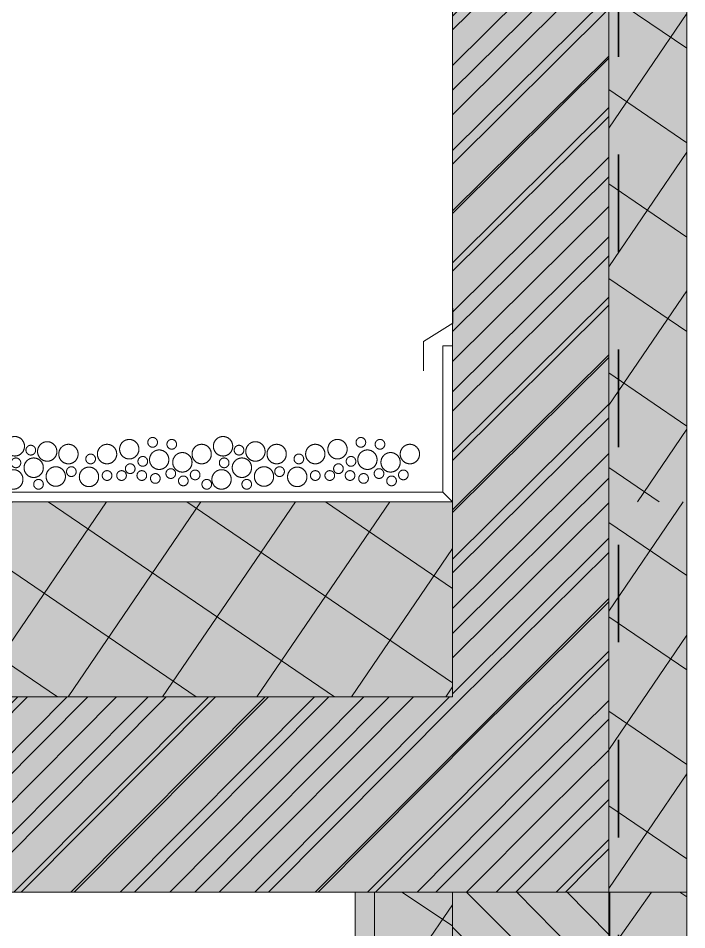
# Model space of a CAD drawing. Header units: metres. Extents: x 1838950 to 1842843, y 5171318 to 5174224.
# Drawn here: x 1840980.02 to 1840980.706, y 5171447.033 to 5171447.968 of the extents above; entities that cross this region are included whole.
import ezdxf

# ---------------------------------------------------------------- set-up
doc = ezdxf.new("R2010")
doc.units = ezdxf.units.M
doc.header["$LTSCALE"] = 0.0254
doc.linetypes.add('ISO-02', pattern=[0.75, 0.6, -0.15])
doc.linetypes.add('VW-01', pattern=[0.41656, 0.20828, -0.20828])
for name, color, linetype, lineweight in [('B BATI-GO-coupÈ_Hatch', 7, 'Continuous', 5), ('B BATI-GO-coupé', 7, 'Continuous', 35), ('B BATI-GO-vu', 7, 'Continuous', 5), ('B BATI-GO-vu_Hatch', 7, 'Continuous', 5), ('B GÈnÈral_Hatch', 7, 'Continuous', 5), ('B Général', 7, 'Continuous', 5)]:
    doc.layers.add(name, color=color, linetype=linetype, lineweight=lineweight)
doc.layers.add('C ANNOTATIONS-axes', color=1, linetype='ISO-02', lineweight=13, true_color=0xff0000)
pattern_1 = [(45, (0, 0), (0.02425347222222122, -0.02645833333333338), [])]
pattern_2 = [(145.7235947438835, (388.1691140702418, 220.8695760480229), (-0.04505486471661582, -0.06610642302656715), []), (-124.2764052561165, (388.1691140702418, 220.8695760480229), (-0.06610642302656715, 0.04505486471661577), [])]

# ---------------------------------------------------------------- blocks, each defined once
blk = doc.blocks.new('F 220 All. fixe Coupe (2D)-4')
at = {"layer": 'B GÈnÈral_Hatch', "linetype": 'Continuous', "lineweight": 0, "true_color": 0xffffff}
for points in [[(-1.167011414587666, 0.1699720030207545), (-0.8970114145523339, 0.1699720030205848), (-0.8970114145523339, 0.07997200302058488), (-1.067011414587666, 0.07997200302075454), (-1.067011414587666, 0.08997200305436946), (-1.167011414587666, 0.08997200305436945), (-1.167011414587666, 0.1699720030207545)], [(-1.151972003113283, 0.1699720031568894), (1.364023379239339, 0.1699720030888648), (1.356152258259183, -0.07002799691366278), (1.302684456645837, -0.07002799691386642), (1.302684456645837, -0.1100279969128484), (1.262672003063728, -0.1100279969128484), (1.242684456645837, -0.1325279969133574), (-0.9530698637155992, -0.1260279969303257), (-1.151972003113283, 0.1699720031568894)], [(-1.167011414587666, -0.07002799694563054), (-1.067011414587666, -0.07002799694563054), (-1.067011414587666, 0.08997200305436945), (-1.167011414587666, 0.08997200305436945), (-1.167011414587666, -0.07002799694563054)], [(-1.167011414587666, -0.1500279969145822), (-1.167011414587666, -0.07002799691458222), (-1.107011414587666, -0.07002799691458222), (-1.107011414587666, -0.1500279969145822), (-1.167011414587666, -0.1500279969145822)], [(-1.167011414587666, -0.1700279969037847), (-1.167011414587666, -0.1500279968835339), (-1.107011414587666, -0.1500279968835339), (-1.107011414587666, -0.1700279969037847), (-1.167011414587666, -0.1700279969037847)]]:
    blk.add_hatch(color=7, dxfattribs=at).paths.add_polyline_path(points)
at = {"layer": 'B GÈnÈral_Hatch', "linetype": 'Continuous', "lineweight": 5, "true_color": 0x808080}
h = blk.add_hatch(dxfattribs=at)
h.set_pattern_fill('02_ISOLANT', color=8, style=0, pattern_type=2)
h.set_pattern_definition(pattern_2)
h.paths.add_polyline_path([(-1.167011414587666, 0.1699720030207545), (-0.8970114145523339, 0.1699720030205848), (-0.8970114145523339, 0.07997200302058487), (-1.067011414587666, 0.07997200302075454), (-1.067011414587666, 0.08997200305436946), (-1.167011414587666, 0.08997200305436945)])
at = {"layer": 'B GÈnÈral_Hatch', "linetype": 'Continuous', "lineweight": 5}
h = blk.add_hatch(dxfattribs=at)
h.set_pattern_fill('50_BETON', style=0, pattern_type=2)
h.set_pattern_definition(pattern_1)
h.paths.add_polyline_path([(-1.167011414587666, -0.07002799694563054), (-1.067011414587666, -0.07002799694563054), (-1.067011414587666, 0.08997200305436945), (-1.167011414587666, 0.08997200305436945)])
at = {"layer": 'B Général', "linetype": 'Continuous', "lineweight": 0}
blk.add_hatch(color=7, dxfattribs=at).paths.add_polyline_path([(-0.8970114145523339, 0.08997200305419979), (-0.8980114145523339, 0.08997200305419979), (-0.8980114145523339, 0.0759720030541998), (-1.066011414587666, 0.07597200305436946), (-1.066011414587666, 0.09097200305436945), (-1.167011414587666, 0.09097200305436945), (-1.167011414587666, 0.08997200305436945), (-1.067011414587666, 0.08997200305436946), (-1.067011414587666, 0.07497200305436946), (-0.8970114145523339, 0.07497200305419979)])
at = {"layer": 'B Général', "linetype": 'Continuous', "lineweight": 5, "true_color": 0x808080}
h = blk.add_hatch(dxfattribs=at)
h.set_pattern_fill('02_ISOLANT', color=8, style=0, pattern_type=2)
h.set_pattern_definition(pattern_2)
h.paths.add_polyline_path([(-1.167011414587666, -0.1500279969145822), (-1.167011414587666, -0.07002799691458222), (-1.107011414587666, -0.07002799691458222), (-1.107011414587666, -0.1500279969145822)])
at = {"layer": 'B Général', "color": 7, "linetype": 'Continuous', "lineweight": 13, "flags": 128}
for points in [[(-1.167011414587666, 0.1699720030207545), (-0.8970114145523339, 0.1699720030205848), (-0.8970114145523339, 0.07997200302058487), (-1.067011414587666, 0.07997200302075454), (-1.067011414587666, 0.08997200305436946), (-1.167011414587666, 0.08997200305436945)], [(-1.167011414587666, -0.07002799694563054), (-1.067011414587666, -0.07002799694563054), (-1.067011414587666, 0.08997200305436945), (-1.167011414587666, 0.08997200305436945)]]:
    blk.add_lwpolyline(points, dxfattribs=at)
at = {"layer": 'B Général', "color": 7, "linetype": 'Continuous', "lineweight": 5, "flags": 128}
blk.add_lwpolyline([(-0.8970114145523339, 0.08997200305419979), (-0.8980114145523339, 0.08997200305419979), (-0.8980114145523339, 0.0759720030541998), (-1.066011414587666, 0.07597200305436946), (-1.066011414587666, 0.09097200305436945), (-1.167011414587666, 0.09097200305436945), (-1.167011414587666, 0.08997200305436945), (-1.067011414587666, 0.08997200305436946), (-1.067011414587666, 0.07497200305436946), (-0.8970114145523339, 0.07497200305419979), (-0.8970114145523339, 0.08997200305419979)], close=True, dxfattribs=at)
at = {"layer": 'B Général', "color": 7, "linetype": 'Continuous', "lineweight": 13, "flags": 128}
for points in [[(-1.167011414587666, -0.1500279969145822), (-1.167011414587666, -0.07002799691458222), (-1.107011414587666, -0.07002799691458222), (-1.107011414587666, -0.1500279969145822)], [(-1.167011414587666, -0.1700279969037847), (-1.167011414587666, -0.1500279968835339), (-1.107011414587666, -0.1500279968835339), (-1.107011414587666, -0.1700279969037847)]]:
    blk.add_lwpolyline(points, close=True, dxfattribs=at)
blk = doc.blocks.new('Groupe-858-1-4')
at = {"layer": 'B Général', "color": 7, "linetype": 'Continuous', "lineweight": 5}
for points in [[(75.69113059587326, -44.46805818589215), (75.69342699120723, -44.46671843992998), (75.69873028906417, -44.46671843992998), (75.70332307973213, -44.46939793185433), (75.7059747286606, -44.47403894800566), (75.7059747286606, -44.47939793185432), (75.70332307973213, -44.48403894800566), (75.69873028906417, -44.48671843992999), (75.69342699120723, -44.48671843992999), (75.68883420053928, -44.48403894800566), (75.68618255161081, -44.47939793185432), (75.68618255161081, -44.47403894800566), (75.68883420053928, -44.46939793185433), (75.69113059587326, -44.46805818589215)], [(75.72432147511768, -44.4733979318543), (75.72661787045165, -44.47205818589214), (75.73192116830859, -44.47205818589214), (75.73651395897654, -44.47473767781646), (75.73916560790502, -44.47937869396785), (75.73916560790502, -44.48473767781646), (75.73651395897654, -44.48937869396784), (75.73192116830859, -44.49205818589213), (75.72661787045165, -44.49205818589213), (75.72202507978369, -44.48937869396784), (75.71937343085517, -44.48473767781646), (75.71937343085517, -44.47937869396785), (75.72202507978369, -44.47473767781646), (75.72432147511768, -44.4733979318543)], [(75.74609286987243, -44.47605818589215), (75.74838926520641, -44.47471843992999), (75.75369256306341, -44.47471843992999), (75.75828535373137, -44.47739793185431), (75.76093700265983, -44.48203894800566), (75.76093700265983, -44.48739793185432), (75.75828535373137, -44.49203894800566), (75.75369256306341, -44.49471843993), (75.74838926520641, -44.49471843993), (75.74379647453846, -44.49203894800566), (75.74114482560998, -44.48739793185432), (75.74114482560998, -44.48203894800566), (75.74379647453846, -44.47739793185431), (75.74609286987243, -44.47605818589215)], [(75.78567722397213, -44.47605818589215), (75.78797361930611, -44.47471843992999), (75.79327691716306, -44.47471843992999), (75.79786970783101, -44.47739793185431), (75.80052135675948, -44.48203894800566), (75.80052135675948, -44.48739793185432), (75.79786970783101, -44.49203894800566), (75.79327691716306, -44.49471843993), (75.78797361930611, -44.49471843993), (75.78338082863816, -44.49203894800566), (75.78072917970968, -44.48739793185432), (75.78072917970968, -44.48203894800566), (75.78338082863816, -44.47739793185431), (75.78567722397213, -44.47605818589215)], [(75.80843822757943, -44.47105818589214), (75.81073462291342, -44.46971843992998), (75.81603792077036, -44.46971843992998), (75.82063071143831, -44.47239793185432), (75.82328236036678, -44.47703894800566), (75.82328236036678, -44.48239793185432), (75.82063071143831, -44.48703894800566), (75.81603792077036, -44.48971843992999), (75.81073462291342, -44.48971843992999), (75.80614183224546, -44.48703894800566), (75.80349018331692, -44.48239793185432), (75.80349018331692, -44.47703894800566), (75.80614183224546, -44.47239793185432), (75.80843822757943, -44.47105818589214)], [(75.83487601432714, -44.46838831291105), (75.83602421199414, -44.46771843993), (75.8386758609226, -44.46771843993), (75.84097225625656, -44.46905818589214), (75.84229808072082, -44.47137869396784), (75.84229808072082, -44.47405818589213), (75.84097225625656, -44.47637869396785), (75.8386758609226, -44.47771843992999), (75.83602421199414, -44.47771843992999), (75.83372781666013, -44.47637869396785), (75.83240199219593, -44.47405818589213), (75.83240199219593, -44.47137869396784), (75.83372781666013, -44.46905818589214), (75.83487601432714, -44.46838831291105)], [(75.85445503922026, -44.47038831291106), (75.85560323688725, -44.46971843992998), (75.85825488581573, -44.46971843992998), (75.86055128114972, -44.47105818589213), (75.86187710561394, -44.47337869396784), (75.86187710561394, -44.47605818589214), (75.86055128114972, -44.47837869396783), (75.85825488581573, -44.47971843993), (75.85560323688725, -44.47971843993), (75.85330684155325, -44.47837869396783), (75.85198101708905, -44.47605818589214), (75.85198101708905, -44.47337869396784), (75.85330684155325, -44.47105818589213), (75.85445503922026, -44.47038831291106)], [(75.88265889151624, -44.47605818589215), (75.88495528685021, -44.47471843992999), (75.89025858470721, -44.47471843992999), (75.89485137537518, -44.47739793185431), (75.89750302430365, -44.48203894800566), (75.89750302430365, -44.48739793185432), (75.89485137537518, -44.49203894800566), (75.89025858470721, -44.49471843993), (75.88495528685021, -44.49471843993), (75.88036249618226, -44.49203894800566), (75.8777108472538, -44.48739793185432), (75.8777108472538, -44.48203894800566), (75.88036249618226, -44.47739793185431), (75.88265889151624, -44.47605818589215)], [(75.90456602562857, -44.46805818589215), (75.90686242096254, -44.46671843992998), (75.91216571881948, -44.46671843992998), (75.91675850948744, -44.46939793185433), (75.9194101584159, -44.47403894800566), (75.9194101584159, -44.47939793185432), (75.91675850948744, -44.48403894800566), (75.91216571881948, -44.48671843992999), (75.90686242096254, -44.48671843992999), (75.90226963029458, -44.48403894800566), (75.89961798136612, -44.47939793185432), (75.89961798136612, -44.47403894800566), (75.90226963029458, -44.46939793185433), (75.90456602562857, -44.46805818589215)], [(75.93775690487298, -44.4733979318543), (75.94005330020696, -44.47205818589214), (75.9453565980639, -44.47205818589214), (75.94994938873185, -44.47473767781646), (75.95260103766033, -44.47937869396785), (75.95260103766033, -44.48473767781646), (75.94994938873185, -44.48937869396784), (75.9453565980639, -44.49205818589213), (75.94005330020696, -44.49205818589213), (75.935460509539, -44.48937869396784), (75.93280886061048, -44.48473767781646), (75.93280886061048, -44.47937869396785), (75.935460509539, -44.47473767781646), (75.93775690487298, -44.4733979318543)], [(75.95952829962773, -44.47605818589215), (75.96182469496172, -44.47471843992999), (75.96712799281872, -44.47471843992999), (75.97172078348667, -44.47739793185431), (75.97437243241514, -44.48203894800566), (75.97437243241514, -44.48739793185432), (75.97172078348667, -44.49203894800566), (75.96712799281872, -44.49471843993), (75.96182469496172, -44.49471843993), (75.95723190429376, -44.49203894800566), (75.95458025536529, -44.48739793185432), (75.95458025536529, -44.48203894800566), (75.95723190429376, -44.47739793185431), (75.95952829962773, -44.47605818589215)], [(75.99911265372744, -44.47605818589215), (76.00140904906142, -44.47471843992999), (76.00671234691836, -44.47471843992999), (76.01130513758632, -44.47739793185431), (76.01395678651478, -44.48203894800566), (76.01395678651478, -44.48739793185432), (76.01130513758632, -44.49203894800566), (76.00671234691836, -44.49471843993), (76.00140904906142, -44.49471843993), (75.99681625839347, -44.49203894800566), (75.99416460946499, -44.48739793185432), (75.99416460946499, -44.48203894800566), (75.99681625839347, -44.47739793185431), (75.99911265372744, -44.47605818589215)], [(76.02187365733474, -44.47105818589214), (76.02417005266872, -44.46971843992998), (76.02947335052566, -44.46971843992998), (76.03406614119362, -44.47239793185432), (76.03671779012208, -44.47703894800566), (76.03671779012208, -44.48239793185432), (76.03406614119362, -44.48703894800566), (76.02947335052566, -44.48971843992999), (76.02417005266872, -44.48971843992999), (76.01957726200077, -44.48703894800566), (76.01692561307223, -44.48239793185432), (76.01692561307223, -44.47703894800566), (76.01957726200077, -44.47239793185432), (76.02187365733474, -44.47105818589214)], [(76.04831144408244, -44.46838831291105), (76.04945964174945, -44.46771843993), (76.05211129067791, -44.46771843993), (76.05440768601187, -44.46905818589214), (76.05573351047613, -44.47137869396784), (76.05573351047613, -44.47405818589213), (76.05440768601187, -44.47637869396785), (76.05211129067791, -44.47771843992999), (76.04945964174945, -44.47771843992999), (76.04716324641544, -44.47637869396785), (76.04583742195123, -44.47405818589213), (76.04583742195123, -44.47137869396784), (76.04716324641544, -44.46905818589214), (76.04831144408244, -44.46838831291105)], [(76.06789046897556, -44.47038831291106), (76.06903866664256, -44.46971843992998), (76.07169031557103, -44.46971843992998), (76.07398671090503, -44.47105818589213), (76.07531253536925, -44.47337869396784), (76.07531253536925, -44.47605818589214), (76.07398671090503, -44.47837869396783), (76.07169031557103, -44.47971843993), (76.06903866664256, -44.47971843993), (76.06674227130856, -44.47837869396783), (76.06541644684435, -44.47605818589214), (76.06541644684435, -44.47337869396784), (76.06674227130856, -44.47105818589213), (76.06789046897556, -44.47038831291106)], [(76.09609432127155, -44.47605818589215), (76.09839071660552, -44.47471843992999), (76.10369401446252, -44.47471843992999), (76.10828680513049, -44.47739793185431), (76.11093845405895, -44.48203894800566), (76.11093845405895, -44.48739793185432), (76.10828680513049, -44.49203894800566), (76.10369401446252, -44.49471843993), (76.09839071660552, -44.49471843993), (76.09379792593757, -44.49203894800566), (76.0911462770091, -44.48739793185432), (76.0911462770091, -44.48203894800566), (76.09379792593757, -44.47739793185431), (76.09609432127155, -44.47605818589215)], [(75.67929427232929, -44.47938831291106), (75.68044246999628, -44.47871843992998), (75.68309411892476, -44.47871843992998), (75.6853905142587, -44.48005818589213), (75.68671633872296, -44.48237869396784), (75.68671633872296, -44.48505818589213), (75.6853905142587, -44.48737869396784), (75.68309411892476, -44.48871843992999), (75.68044246999628, -44.48871843992999), (75.67814607466228, -44.48737869396784), (75.67682025019808, -44.48505818589213), (75.67682025019808, -44.48237869396784), (75.67814607466228, -44.48005818589213), (75.67929427232929, -44.47938831291106)], [(75.70997214675651, -44.47638831291107), (75.71112034442352, -44.47571843992998), (75.71377199335198, -44.47571843992998), (75.716068388686, -44.47705818589213), (75.7173942131502, -44.47937869396785), (75.7173942131502, -44.48205818589214), (75.716068388686, -44.48437869396784), (75.71377199335198, -44.48571843992999), (75.71112034442352, -44.48571843992999), (75.7088239490895, -44.48437869396784), (75.7074981246253, -44.48205818589214), (75.7074981246253, -44.47937869396785), (75.7088239490895, -44.47705818589213), (75.70997214675651, -44.47638831291107)], [(75.83911610200667, -44.48183168858406), (75.84141249734064, -44.48049194262188), (75.84671579519758, -44.48049194262188), (75.85130858586554, -44.48317143454619), (75.85396023479402, -44.48781245069758), (75.85396023479402, -44.4931714345462), (75.85130858586554, -44.49781245069757), (75.84671579519758, -44.5004919426219), (75.84141249734064, -44.5004919426219), (75.83681970667269, -44.49781245069757), (75.83416805774422, -44.4931714345462), (75.83416805774422, -44.48781245069758), (75.83681970667269, -44.48317143454619), (75.83911610200667, -44.48183168858406)], [(75.86286671446645, -44.48451879387797), (75.86516310980043, -44.48317904791581), (75.87046640765737, -44.48317904791581), (75.87505919832533, -44.48585853984013), (75.8777108472538, -44.49049955599151), (75.8777108472538, -44.49585853984012), (75.87505919832533, -44.50049955599151), (75.87046640765737, -44.5031790479158), (75.86516310980043, -44.5031790479158), (75.86057031913248, -44.50049955599151), (75.857918670204, -44.49585853984012), (75.857918670204, -44.49049955599151), (75.86057031913248, -44.48585853984013), (75.86286671446645, -44.48451879387797)], [(75.92340757651182, -44.47638831291107), (75.92455577417883, -44.47571843992998), (75.92720742310729, -44.47571843992998), (75.9295038184413, -44.47705818589213), (75.93082964290551, -44.47937869396785), (75.93082964290551, -44.48205818589214), (75.9295038184413, -44.48437869396784), (75.92720742310729, -44.48571843992999), (75.92455577417883, -44.48571843992999), (75.92225937884481, -44.48437869396784), (75.92093355438061, -44.48205818589214), (75.92093355438061, -44.47937869396785), (75.92225937884481, -44.47705818589213), (75.92340757651182, -44.47638831291107)], [(76.05255153176198, -44.48183168858406), (76.05484792709595, -44.48049194262188), (76.06015122495289, -44.48049194262188), (76.06474401562085, -44.48317143454619), (76.06739566454931, -44.48781245069758), (76.06739566454931, -44.4931714345462), (76.06474401562085, -44.49781245069757), (76.06015122495289, -44.5004919426219), (76.05484792709595, -44.5004919426219), (76.05025513642799, -44.49781245069757), (76.04760348749953, -44.4931714345462), (76.04760348749953, -44.48781245069758), (76.05025513642799, -44.48317143454619), (76.05255153176198, -44.48183168858406)], [(76.07630214422176, -44.48451879387797), (76.07859853955574, -44.48317904791581), (76.08390183741268, -44.48317904791581), (76.08849462808064, -44.48585853984013), (76.0911462770091, -44.49049955599151), (76.0911462770091, -44.49585853984012), (76.08849462808064, -44.50049955599151), (76.08390183741268, -44.5031790479158), (76.07859853955574, -44.5031790479158), (76.07400574888779, -44.50049955599151), (76.07135409995931, -44.49585853984012), (76.07135409995931, -44.49049955599151), (76.07400574888779, -44.48585853984013), (76.07630214422176, -44.48451879387797)], [(75.66981094592725, -44.49005818589215), (75.67210734126124, -44.48871843992999), (75.67741063911816, -44.48871843992999), (75.68200342978612, -44.49139793185432), (75.6846550787146, -44.49603894800566), (75.6846550787146, -44.5013979318543), (75.68200342978612, -44.50603894800566), (75.67741063911816, -44.50871843992998), (75.67210734126124, -44.50871843992998), (75.66751455059327, -44.50603894800566), (75.6648629016648, -44.5013979318543), (75.6648629016648, -44.49603894800566), (75.66751455059327, -44.49139793185432), (75.66981094592725, -44.49005818589215)], [(75.69475077720571, -44.48938831291106), (75.69589897487272, -44.48871843992999), (75.69855062380118, -44.48871843992999), (75.7008470191352, -44.49005818589214), (75.7021728435994, -44.49237869396784), (75.7021728435994, -44.49505818589213), (75.7008470191352, -44.49737869396784), (75.69855062380118, -44.49871843992999), (75.69589897487272, -44.49871843992999), (75.6936025795387, -44.49737869396784), (75.6922767550745, -44.49505818589213), (75.6922767550745, -44.49237869396784), (75.6936025795387, -44.49005818589214), (75.69475077720571, -44.48938831291106)], [(75.71046695118278, -44.49005818589215), (75.71276334651677, -44.48871843992999), (75.71806664437369, -44.48871843992999), (75.72265943504166, -44.49139793185432), (75.72531108397013, -44.49603894800566), (75.72531108397013, -44.5013979318543), (75.72265943504166, -44.50603894800566), (75.71806664437369, -44.50871843992998), (75.71276334651677, -44.50871843992998), (75.70817055584881, -44.50603894800566), (75.70551890692033, -44.5013979318543), (75.70551890692033, -44.49603894800566), (75.70817055584881, -44.49139793185432), (75.71046695118278, -44.49005818589215)], [(75.77132789561097, -44.48538831291106), (75.77247609327797, -44.48471843992998), (75.77512774220645, -44.48471843992998), (75.77742413754045, -44.48605818589214), (75.77874996200465, -44.48837869396784), (75.77874996200465, -44.49105818589214), (75.77742413754045, -44.49337869396783), (75.77512774220645, -44.49471843993), (75.77247609327797, -44.49471843993), (75.77017969794397, -44.49337869396783), (75.76885387347976, -44.49105818589214), (75.76885387347976, -44.48837869396784), (75.77017969794397, -44.48605818589214), (75.77132789561097, -44.48538831291106)], [(75.82476677364554, -44.4878827594116), (75.82591497131251, -44.48721288643051), (75.82856662024098, -44.48721288643051), (75.83086301557499, -44.48855263239268), (75.8321888400392, -44.49087314046836), (75.8321888400392, -44.49355263239269), (75.83086301557499, -44.49587314046836), (75.82856662024098, -44.4972128864305), (75.82591497131251, -44.4972128864305), (75.82361857597856, -44.49587314046836), (75.8222927515143, -44.49355263239269), (75.8222927515143, -44.49087314046836), (75.82361857597856, -44.48855263239268), (75.82476677364554, -44.4878827594116)], [(75.90818620696102, -44.48938831291106), (75.90933440462803, -44.48871843992999), (75.91198605355649, -44.48871843992999), (75.9142824488905, -44.49005818589214), (75.9156082733547, -44.49237869396784), (75.9156082733547, -44.49505818589213), (75.9142824488905, -44.49737869396784), (75.91198605355649, -44.49871843992999), (75.90933440462803, -44.49871843992999), (75.90703800929401, -44.49737869396784), (75.90571218482981, -44.49505818589213), (75.90571218482981, -44.49237869396784), (75.90703800929401, -44.49005818589214), (75.90818620696102, -44.48938831291106)], [(75.92390238093809, -44.49005818589215), (75.92619877627207, -44.48871843992999), (75.931502074129, -44.48871843992999), (75.93609486479696, -44.49139793185432), (75.93874651372543, -44.49603894800566), (75.93874651372543, -44.5013979318543), (75.93609486479696, -44.50603894800566), (75.931502074129, -44.50871843992998), (75.92619877627207, -44.50871843992998), (75.92160598560412, -44.50603894800566), (75.91895433667564, -44.5013979318543), (75.91895433667564, -44.49603894800566), (75.92160598560412, -44.49139793185432), (75.92390238093809, -44.49005818589215)], [(75.98476332536627, -44.48538831291106), (75.98591152303328, -44.48471843992998), (75.98856317196176, -44.48471843992998), (75.99085956729576, -44.48605818589214), (75.99218539175996, -44.48837869396784), (75.99218539175996, -44.49105818589214), (75.99085956729576, -44.49337869396783), (75.98856317196176, -44.49471843993), (75.98591152303328, -44.49471843993), (75.98361512769928, -44.49337869396783), (75.98228930323506, -44.49105818589214), (75.98228930323506, -44.48837869396784), (75.98361512769928, -44.48605818589214), (75.98476332536627, -44.48538831291106)], [(76.03820220340084, -44.4878827594116), (76.03935040106782, -44.48721288643051), (76.04200204999628, -44.48721288643051), (76.0442984453303, -44.48855263239268), (76.0456242697945, -44.49087314046836), (76.0456242697945, -44.49355263239269), (76.0442984453303, -44.49587314046836), (76.04200204999628, -44.4972128864305), (76.03935040106782, -44.4972128864305), (76.03705400573386, -44.49587314046836), (76.0357281812696, -44.49355263239269), (76.0357281812696, -44.49087314046836), (76.03705400573386, -44.48855263239268), (76.03820220340084, -44.4878827594116)], [(75.6896031229771, -44.50205818589216), (75.69189951831108, -44.50071843992999), (75.69720281616802, -44.50071843992999), (75.70179560683597, -44.50339793185432), (75.70444725576445, -44.50803894800567), (75.70444725576445, -44.51339793185431), (75.70179560683597, -44.51803894800566), (75.69720281616802, -44.52071843992999), (75.69189951831108, -44.52071843992999), (75.68730672764312, -44.51803894800566), (75.6846550787146, -44.51339793185431), (75.6846550787146, -44.50803894800567), (75.68730672764312, -44.50339793185432), (75.6896031229771, -44.50205818589216)], [(75.73311588291949, -44.49905818589215), (75.73541227825346, -44.49771843993), (75.7407155761104, -44.49771843993), (75.74530836677836, -44.50039793185432), (75.74796001570684, -44.50503894800568), (75.74796001570684, -44.51039793185431), (75.74530836677836, -44.51503894800566), (75.7407155761104, -44.51771843992999), (75.73541227825346, -44.51771843992999), (75.7308194875855, -44.51503894800566), (75.72816783865704, -44.51039793185431), (75.72816783865704, -44.50503894800568), (75.7308194875855, -44.50039793185432), (75.73311588291949, -44.49905818589215)], [(75.75153571856114, -44.49838831291105), (75.75268391622812, -44.49771843993), (75.75533556515666, -44.49771843993), (75.7576319604906, -44.49905818589214), (75.75895778495486, -44.50137869396784), (75.75895778495486, -44.50405818589213), (75.7576319604906, -44.50637869396785), (75.75533556515666, -44.50771843992999), (75.75268391622812, -44.50771843992999), (75.75038752089418, -44.50637869396785), (75.7490616964299, -44.50405818589213), (75.7490616964299, -44.50137869396784), (75.75038752089418, -44.49905818589214), (75.75153571856114, -44.49838831291105)], [(75.76715147297448, -44.4994504971577), (75.76944786830846, -44.49811075119553), (75.77475116616546, -44.49811075119553), (75.77934395683342, -44.50079024311984), (75.78199560576188, -44.50543125927124), (75.78199560576188, -44.51079024311986), (75.77934395683342, -44.51543125927124), (75.77475116616546, -44.51811075119554), (75.76944786830846, -44.51811075119554), (75.7648550776405, -44.51543125927124), (75.76220342871203, -44.51079024311986), (75.76220342871203, -44.50543125927124), (75.7648550776405, -44.50079024311984), (75.76715147297448, -44.4994504971577)], [(75.78815124610334, -44.50238831291106), (75.78929944377032, -44.50171843992999), (75.79195109269878, -44.50171843992999), (75.7942474880328, -44.50305818589214), (75.795573312497, -44.50537869396783), (75.795573312497, -44.50805818589214), (75.7942474880328, -44.51037869396784), (75.79195109269878, -44.51171843992997), (75.78929944377032, -44.51171843992997), (75.78700304843636, -44.51037869396784), (75.7856772239721, -44.50805818589214), (75.7856772239721, -44.50537869396783), (75.78700304843636, -44.50305818589214), (75.78815124610334, -44.50238831291106)], [(75.80299537889071, -44.50238831291106), (75.80414357655769, -44.50171843992999), (75.80679522548616, -44.50171843992999), (75.80909162082017, -44.50305818589214), (75.81041744528437, -44.50537869396783), (75.81041744528437, -44.50805818589214), (75.80909162082017, -44.51037869396784), (75.80679522548616, -44.51171843992997), (75.80414357655769, -44.51171843992997), (75.80184718122374, -44.51037869396784), (75.80052135675948, -44.50805818589214), (75.80052135675948, -44.50537869396783), (75.80184718122374, -44.50305818589214), (75.80299537889071, -44.50238831291106)], [(75.81190185856313, -44.49538831291106), (75.8130500562301, -44.49471843993), (75.81570170515857, -44.49471843993), (75.81799810049257, -44.49605818589214), (75.81932392495685, -44.49837869396783), (75.81932392495685, -44.50105818589214), (75.81799810049257, -44.50337869396784), (75.81570170515857, -44.50471843992999), (75.8130500562301, -44.50471843992999), (75.81075366089615, -44.50337869396784), (75.8094278364319, -44.50105818589214), (75.8094278364319, -44.49837869396783), (75.81075366089615, -44.49605818589214), (75.81190185856313, -44.49538831291106)], [(75.82377716479301, -44.50238831291106), (75.82492536246002, -44.50171843992999), (75.8275770113885, -44.50171843992999), (75.8298734067225, -44.50305818589214), (75.8311992311867, -44.50537869396783), (75.8311992311867, -44.50805818589214), (75.8298734067225, -44.51037869396784), (75.8275770113885, -44.51171843992997), (75.82492536246002, -44.51171843992997), (75.82262896712602, -44.51037869396784), (75.8213031426618, -44.50805818589214), (75.8213031426618, -44.50537869396783), (75.82262896712602, -44.50305818589214), (75.82377716479301, -44.50238831291106)], [(75.85346543036776, -44.50038831291106), (75.85461362803477, -44.49971843992999), (75.85726527696325, -44.49971843992999), (75.85956167229719, -44.50105818589214), (75.86088749676145, -44.50337869396784), (75.86088749676145, -44.50605818589214), (75.85956167229719, -44.50837869396783), (75.85726527696325, -44.50971843993), (75.85461362803477, -44.50971843993), (75.85231723270077, -44.50837869396783), (75.85099140823655, -44.50605818589214), (75.85099140823655, -44.50337869396784), (75.85231723270077, -44.50105818589214), (75.85346543036776, -44.50038831291106)], [(75.87844367357928, -44.50173916587213), (75.87959187124629, -44.50106929289109), (75.88224352017475, -44.50106929289109), (75.88453991550871, -44.50240903885321), (75.88586573997297, -44.5047295469289), (75.88586573997297, -44.50740903885321), (75.88453991550871, -44.50972954692891), (75.88224352017475, -44.51106929289109), (75.87959187124629, -44.51106929289109), (75.87729547591228, -44.50972954692891), (75.87596965144807, -44.50740903885321), (75.87596965144807, -44.5047295469289), (75.87729547591228, -44.50240903885321), (75.87844367357928, -44.50173916587213)], [(75.90303855273241, -44.50205818589216), (75.90533494806638, -44.50071843992999), (75.91063824592332, -44.50071843992999), (75.91523103659128, -44.50339793185432), (75.91788268551976, -44.50803894800567), (75.91788268551976, -44.51339793185431), (75.91523103659128, -44.51803894800566), (75.91063824592332, -44.52071843992999), (75.90533494806638, -44.52071843992999), (75.90074215739843, -44.51803894800566), (75.8980905084699, -44.51339793185431), (75.8980905084699, -44.50803894800567), (75.90074215739843, -44.50339793185432), (75.90303855273241, -44.50205818589216)], [(75.9465513126748, -44.49905818589215), (75.94884770800877, -44.49771843993), (75.95415100586571, -44.49771843993), (75.95874379653367, -44.50039793185432), (75.96139544546214, -44.50503894800568), (75.96139544546214, -44.51039793185431), (75.95874379653367, -44.51503894800566), (75.95415100586571, -44.51771843992999), (75.94884770800877, -44.51771843992999), (75.94425491734081, -44.51503894800566), (75.94160326841235, -44.51039793185431), (75.94160326841235, -44.50503894800568), (75.94425491734081, -44.50039793185432), (75.9465513126748, -44.49905818589215)], [(75.96497114831645, -44.49838831291105), (75.96611934598343, -44.49771843993), (75.96877099491196, -44.49771843993), (75.9710673902459, -44.49905818589214), (75.97239321471017, -44.50137869396784), (75.97239321471017, -44.50405818589213), (75.9710673902459, -44.50637869396785), (75.96877099491196, -44.50771843992999), (75.96611934598343, -44.50771843992999), (75.96382295064949, -44.50637869396785), (75.96249712618521, -44.50405818589213), (75.96249712618521, -44.50137869396784), (75.96382295064949, -44.49905818589214), (75.96497114831645, -44.49838831291105)], [(75.98058690272978, -44.4994504971577), (75.98288329806377, -44.49811075119553), (75.98818659592077, -44.49811075119553), (75.99277938658872, -44.50079024311984), (75.99543103551719, -44.50543125927124), (75.99543103551719, -44.51079024311986), (75.99277938658872, -44.51543125927124), (75.98818659592077, -44.51811075119554), (75.98288329806377, -44.51811075119554), (75.97829050739581, -44.51543125927124), (75.97563885846733, -44.51079024311986), (75.97563885846733, -44.50543125927124), (75.97829050739581, -44.50079024311984), (75.98058690272978, -44.4994504971577)], [(76.00158667585865, -44.50238831291106), (76.00273487352563, -44.50171843992999), (76.00538652245409, -44.50171843992999), (76.0076829177881, -44.50305818589214), (76.0090087422523, -44.50537869396783), (76.0090087422523, -44.50805818589214), (76.0076829177881, -44.51037869396784), (76.00538652245409, -44.51171843992997), (76.00273487352563, -44.51171843992997), (76.00043847819167, -44.51037869396784), (75.99911265372741, -44.50805818589214), (75.99911265372741, -44.50537869396783), (76.00043847819167, -44.50305818589214), (76.00158667585865, -44.50238831291106)], [(76.01643080864602, -44.50238831291106), (76.017579006313, -44.50171843992999), (76.02023065524146, -44.50171843992999), (76.02252705057548, -44.50305818589214), (76.02385287503968, -44.50537869396783), (76.02385287503968, -44.50805818589214), (76.02252705057548, -44.51037869396784), (76.02023065524146, -44.51171843992997), (76.017579006313, -44.51171843992997), (76.01528261097904, -44.51037869396784), (76.01395678651478, -44.50805818589214), (76.01395678651478, -44.50537869396783), (76.01528261097904, -44.50305818589214), (76.01643080864602, -44.50238831291106)], [(76.02533728831844, -44.49538831291106), (76.0264854859854, -44.49471843993), (76.02913713491388, -44.49471843993), (76.03143353024788, -44.49605818589214), (76.03275935471216, -44.49837869396783), (76.03275935471216, -44.50105818589214), (76.03143353024788, -44.50337869396784), (76.02913713491388, -44.50471843992999), (76.0264854859854, -44.50471843992999), (76.02418909065146, -44.50337869396784), (76.0228632661872, -44.50105818589214), (76.0228632661872, -44.49837869396783), (76.02418909065146, -44.49605818589214), (76.02533728831844, -44.49538831291106)], [(76.03721259454832, -44.50238831291106), (76.03836079221533, -44.50171843992999), (76.0410124411438, -44.50171843992999), (76.0433088364778, -44.50305818589214), (76.04463466094201, -44.50537869396783), (76.04463466094201, -44.50805818589214), (76.0433088364778, -44.51037869396784), (76.0410124411438, -44.51171843992997), (76.03836079221533, -44.51171843992997), (76.03606439688133, -44.51037869396784), (76.03473857241711, -44.50805818589214), (76.03473857241711, -44.50537869396783), (76.03606439688133, -44.50305818589214), (76.03721259454832, -44.50238831291106)], [(76.06690086012307, -44.50038831291106), (76.06804905779008, -44.49971843992999), (76.07070070671855, -44.49971843992999), (76.0729971020525, -44.50105818589214), (76.07432292651676, -44.50337869396784), (76.07432292651676, -44.50605818589214), (76.0729971020525, -44.50837869396783), (76.07070070671855, -44.50971843993), (76.06804905779008, -44.50971843993), (76.06575266245608, -44.50837869396783), (76.06442683799186, -44.50605818589214), (76.06442683799186, -44.50337869396784), (76.06575266245608, -44.50105818589214), (76.06690086012307, -44.50038831291106)], [(76.09187910333459, -44.50173916587213), (76.0930273010016, -44.50106929289109), (76.09567894993006, -44.50106929289109), (76.09797534526402, -44.50240903885321), (76.09930116972828, -44.5047295469289), (76.09930116972828, -44.50740903885321), (76.09797534526402, -44.50972954692891), (76.09567894993006, -44.51106929289109), (76.0930273010016, -44.51106929289109), (76.09073090566758, -44.50972954692891), (76.08940508120338, -44.50740903885321), (76.08940508120338, -44.5047295469289), (76.09073090566758, -44.50240903885321), (76.09187910333459, -44.50173916587213)], [(75.67690196783677, -44.51138831291107), (75.67805016550375, -44.51071843992999), (75.68070181443228, -44.51071843992999), (75.68299820976623, -44.51205818589213), (75.6843240342305, -44.51437869396785), (75.6843240342305, -44.51705818589214), (75.68299820976623, -44.51937869396784), (75.68070181443228, -44.52071843992999), (75.67805016550375, -44.52071843992999), (75.6757537701698, -44.51937869396784), (75.67442794570553, -44.51705818589214), (75.67442794570553, -44.51437869396785), (75.6757537701698, -44.51205818589213), (75.67690196783677, -44.51138831291107)], [(75.71788901757644, -44.51138831291107), (75.71903721524345, -44.51071843992999), (75.72168886417191, -44.51071843992999), (75.72398525950592, -44.51205818589213), (75.72531108397013, -44.51437869396785), (75.72531108397013, -44.51705818589214), (75.72398525950592, -44.51937869396784), (75.72168886417191, -44.52071843992999), (75.71903721524345, -44.52071843992999), (75.71674081990943, -44.51937869396784), (75.71541499544523, -44.51705818589214), (75.71541499544523, -44.51437869396785), (75.71674081990943, -44.51205818589213), (75.71788901757644, -44.51138831291107)], [(75.83763168872791, -44.50538831291106), (75.83877988639492, -44.50471843992999), (75.84143153532338, -44.50471843992999), (75.84372793065734, -44.50605818589214), (75.8450537551216, -44.50837869396783), (75.8450537551216, -44.51105818589214), (75.84372793065734, -44.51337869396783), (75.84143153532338, -44.51471843992999), (75.83877988639492, -44.51471843992999), (75.8364834910609, -44.51337869396783), (75.8351576665967, -44.51105818589214), (75.8351576665967, -44.50837869396783), (75.8364834910609, -44.50605818589214), (75.83763168872791, -44.50538831291106)], [(75.86633034545017, -44.50789386641053), (75.86747854311717, -44.50722399342946), (75.87013019204565, -44.50722399342946), (75.87242658737959, -44.50856373939161), (75.87375241184385, -44.5108842474673), (75.87375241184385, -44.51356373939161), (75.87242658737959, -44.51588424746728), (75.87013019204565, -44.51722399342946), (75.86747854311717, -44.51722399342946), (75.86518214778317, -44.51588424746728), (75.8638563233189, -44.51356373939161), (75.8638563233189, -44.5108842474673), (75.86518214778317, -44.50856373939161), (75.86633034545017, -44.50789386641053)], [(75.89033739759208, -44.51138831291107), (75.89148559525906, -44.51071843992999), (75.89413724418759, -44.51071843992999), (75.89643363952153, -44.51205818589213), (75.8977594639858, -44.51437869396785), (75.8977594639858, -44.51705818589214), (75.89643363952153, -44.51937869396784), (75.89413724418759, -44.52071843992999), (75.89148559525906, -44.52071843992999), (75.88918919992511, -44.51937869396784), (75.88786337546084, -44.51705818589214), (75.88786337546084, -44.51437869396785), (75.88918919992511, -44.51205818589213), (75.89033739759208, -44.51138831291107)], [(75.93132444733175, -44.51138831291107), (75.93247264499875, -44.51071843992999), (75.93512429392722, -44.51071843992999), (75.93742068926123, -44.51205818589213), (75.93874651372543, -44.51437869396785), (75.93874651372543, -44.51705818589214), (75.93742068926123, -44.51937869396784), (75.93512429392722, -44.52071843992999), (75.93247264499875, -44.52071843992999), (75.93017624966474, -44.51937869396784), (75.92885042520054, -44.51705818589214), (75.92885042520054, -44.51437869396785), (75.93017624966474, -44.51205818589213), (75.93132444733175, -44.51138831291107)], [(76.05106711848322, -44.50538831291106), (76.05221531615022, -44.50471843992999), (76.05486696507869, -44.50471843992999), (76.05716336041264, -44.50605818589214), (76.0584891848769, -44.50837869396783), (76.0584891848769, -44.51105818589214), (76.05716336041264, -44.51337869396783), (76.05486696507869, -44.51471843992999), (76.05221531615022, -44.51471843992999), (76.04991892081621, -44.51337869396783), (76.04859309635201, -44.51105818589214), (76.04859309635201, -44.50837869396783), (76.04991892081621, -44.50605818589214), (76.05106711848322, -44.50538831291106)], [(76.07976577520547, -44.50789386641053), (76.08091397287248, -44.50722399342946), (76.08356562180096, -44.50722399342946), (76.0858620171349, -44.50856373939161), (76.08718784159916, -44.5108842474673), (76.08718784159916, -44.51356373939161), (76.0858620171349, -44.51588424746728), (76.08356562180096, -44.51722399342946), (76.08091397287248, -44.51722399342946), (76.07861757753848, -44.51588424746728), (76.0772917530742, -44.51356373939161), (76.0772917530742, -44.5108842474673), (76.07861757753848, -44.50856373939161), (76.07976577520547, -44.50789386641053)]]:
    blk.add_open_spline(points, degree=2, dxfattribs=at)
blk = doc.blocks.new('Groupe-859-1-4')
at = {"layer": 'B BATI-GO-vu_Hatch', "linetype": 'Continuous', "lineweight": 0, "true_color": 0xffffff}
blk.add_hatch(color=7, dxfattribs=at).paths.add_polyline_path([(74.29576128764383, -44.93368703540444), (74.29576128764383, -44.93368290636835), (76.30484210272229, -44.93368290636835), (76.30484210278506, -43.65955474509114), (76.14484210278502, -43.6595547450725), (76.14484210266713, -44.73368290636834), (74.04191535300913, -44.73368290636834), (74.04191535300913, -44.73368703540434), (67.66915994234229, -44.73368703539386), (67.66915994234229, -43.65955474508646), (67.5091599423423, -43.65955474508646), (67.5091599423423, -44.73368703539386), (64.70986837943035, -44.73368703539194), (64.70986837943038, -44.50368703532782), (64.50986837943039, -44.50368703532782), (64.50986837943039, -44.73368703539141), (62.25888078564756, -44.73368703538819), (62.25888078564756, -44.73368290630204), (62.09888078564754, -44.73368290630204), (62.09888078564754, -44.93368290636835), (63.58503999581637, -44.93368290636835), (63.58503999581637, -44.93368703539829), (74.29576128764383, -44.93368703540444)])
at = {"layer": 'B BATI-GO-vu_Hatch', "linetype": 'Continuous', "lineweight": 5}
h = blk.add_hatch(dxfattribs=at)
h.set_pattern_fill('45_0_15_52', style=0, pattern_type=2)
h.set_pattern_definition([(45, (0, 0), (0.03527777774492279, -0.02645833334565396), [])])
h.paths.add_polyline_path([(74.29576128764383, -44.93368703540443), (74.29576128764383, -44.93368290636835), (76.30484210272229, -44.93368290636835), (76.30484210278506, -43.65955474509113), (76.14484210278502, -43.6595547450725), (76.14484210266711, -44.73368290636834), (74.04191535300913, -44.73368290636834), (74.04191535300913, -44.73368703540433), (67.66915994234229, -44.73368703539386), (67.66915994234229, -43.65955474508646), (67.5091599423423, -43.65955474508646), (67.5091599423423, -44.73368703539386), (64.70986837943035, -44.73368703539194), (64.70986837943036, -44.50368703532781), (64.50986837943037, -44.50368703532781), (64.50986837943039, -44.7336870353914), (62.25888078564756, -44.73368703538818), (62.25888078564756, -44.73368290630204), (62.09888078564755, -44.73368290630204), (62.09888078564755, -44.93368290636835), (63.58503999581636, -44.93368290636835), (63.58503999581636, -44.93368703539829)])
at = {"layer": 'B BATI-GO-coupÈ_Hatch', "color": 255, "flags": 128}
for points in [[(76.134842102641, -44.37368290636839), (76.14484210264101, -44.37368290636839), (76.14484210264101, -44.53368290636835), (76.134842102641, -44.52368290636835)], [(76.134842102641, -44.52368290636834), (76.14484210264101, -44.53368290636834), (68.59015994234227, -44.53368290636835), (68.60015994234227, -44.52368290636835)]]:
    blk.add_lwpolyline(points, close=True, dxfattribs=at)
at = {"layer": 'B BATI-GO-coupé', "lineweight": 5}
for p, q in [((76.134842102641, -44.37368290636839), (76.134842102641, -44.52368290636835)), ((76.14484210264101, -44.37368290636839), (76.14484210264101, -44.53368290636835)), ((76.134842102641, -44.52368290636834), (68.60015994234227, -44.52368290636835)), ((76.14484210264101, -44.53368290636834), (68.59015994234227, -44.53368290636835))]:
    blk.add_line(p, q, dxfattribs=at)
at = {"layer": 'B BATI-GO-vu', "lineweight": 5, "flags": 128}
blk.add_lwpolyline([(74.29576128764383, -44.93368290636835), (76.30484210272229, -44.93368290636835), (76.30484210278506, -43.65955474509113), (76.14484210278502, -43.6595547450725), (76.14484210266711, -44.73368290636834), (74.04191535300913, -44.73368290636834), (74.04191535300913, -44.73368703540433), (67.66915994234229, -44.73368703539386), (67.66915994234229, -43.65955474508646), (67.5091599423423, -43.65955474508646), (67.5091599423423, -44.73368703539386), (64.70986837943035, -44.73368703539194), (64.70986837943036, -44.50368703532781), (64.50986837943037, -44.50368703532781), (64.50986837943039, -44.7336870353914), (62.25888078564756, -44.73368703538818), (62.25888078564756, -44.73368290630204), (62.09888078564755, -44.73368290630204), (62.09888078564755, -44.93368290636835), (63.58503999581636, -44.93368290636835), (63.58503999581636, -44.93368703539829), (74.29576128764383, -44.93368703540443)], dxfattribs=at)
at = {"layer": 'B Général', "lineweight": 13, "flags": 128}
blk.add_lwpolyline([(76.11492395686376, -44.3994866184088), (76.11488370068861, -44.36948662140475), (76.14488370068861, -44.35048215419236), (76.14484210264101, -44.31948215728816)], dxfattribs=at)
at = {"layer": 'B Général', "color": 7}
blk.add_blockref('Groupe-858-1-4', (0, 0), dxfattribs=at)

msp = doc.modelspace()

# ---------------------------------------------------------------- hatches: boundary and pattern name
at = {"layer": 'B GÈnÈral_Hatch', "linetype": 'Continuous', "lineweight": 0, "true_color": 0xffffff}
for points in [[(1840980.465740839, 5171447.271951963), (1840980.625740839, 5171447.071951963), (1840980.625740839, 5171447.471951963), (1840980.705740839, 5171447.471951963), (1840980.705740839, 5171448.346491564), (1840980.465740839, 5171448.346491564), (1840980.465740839, 5171447.271951963)], [(1840980.465740839, 5171447.271951963), (1840980.625740839, 5171447.071951963), (1840980.625740839, 5171448.346491564), (1840980.465740839, 5171448.346491564), (1840980.465740839, 5171447.271951963)], [(1840980.625740839, 5171447.471951963), (1840980.705740839, 5171447.471951963), (1840980.705740839, 5171448.346491564), (1840980.625740839, 5171448.346491564), (1840980.625740839, 5171447.471951963)], [(1840980.465740839, 5171447.271951963), (1840980.465740839, 5171447.471951963), (1840971.984416364, 5171447.471951963), (1840971.984416364, 5171447.071951963), (1840980.625740839, 5171447.071951963), (1840980.465740839, 5171447.271951963)], [(1840980.465740839, 5171447.271951963), (1840980.465740839, 5171447.471951963), (1840971.984416364, 5171447.471951963), (1840971.984416364, 5171447.271951963), (1840980.465740839, 5171447.271951963)], [(1840980.625740839, 5171447.471951963), (1840980.625740839, 5171447.071951961), (1840980.705740839, 5171447.071951961), (1840980.705740839, 5171447.471951963), (1840980.625740839, 5171447.471951963)], [(1840980.625740839, 5171447.071951961), (1840980.705740839, 5171447.071951961), (1840980.705740839, 5171447.471951963), (1840980.625740839, 5171447.471951963), (1840980.625740839, 5171447.071951961)], [(1840980.625740839, 5171447.071951963), (1840980.465740839, 5171447.271951963), (1840971.984416364, 5171447.271951963), (1840971.984416364, 5171447.071951963), (1840980.625740839, 5171447.071951963)]]:
    msp.add_hatch(color=7, dxfattribs=at).paths.add_polyline_path(points)
at = {"layer": 'B GÈnÈral_Hatch', "linetype": 'Continuous', "lineweight": 5}
h = msp.add_hatch(dxfattribs=at)
h.set_pattern_fill('50_BETON', style=0, pattern_type=2)
h.set_pattern_definition(pattern_1)
h.paths.add_polyline_path([(1840980.465740839, 5171447.271951963), (1840980.625740839, 5171447.071951963), (1840980.625740839, 5171448.346491564), (1840980.465740839, 5171448.346491564)])
at = {"layer": 'B GÈnÈral_Hatch', "linetype": 'Continuous', "lineweight": 5, "true_color": 0x808080}
h = msp.add_hatch(dxfattribs=at)
h.set_pattern_fill('02_ISOLANT', color=8, angle=90, style=0, pattern_type=2)
h.set_pattern_definition([(235.7235947438835, (1840759.796164791, 5171836.078335834), (0.06610642302656715, -0.04505486471661579), []), (-34.27640525611647, (1840759.796164791, 5171836.078335834), (-0.04505486471661577, -0.06610642302656715), [])])
h.paths.add_polyline_path([(1840980.625740839, 5171447.471951963), (1840980.705740839, 5171447.471951963), (1840980.705740839, 5171448.346491564), (1840980.625740839, 5171448.346491564)])
h = msp.add_hatch(dxfattribs=at)
h.set_pattern_fill('02_ISOLANT', color=8, angle=180, style=0, pattern_type=2)
h.set_pattern_definition([(325.7235947438835, (1840588.055964531, 5171226.502375916), (0.04505486471661579, 0.06610642302656715), []), (55.72359474388353, (1840588.055964531, 5171226.502375916), (0.06610642302656715, -0.04505486471661577), [])])
h.paths.add_polyline_path([(1840980.465740839, 5171447.271951963), (1840980.465740839, 5171447.471951963), (1840971.984416364, 5171447.471951963), (1840971.984416364, 5171447.271951963)])
h = msp.add_hatch(dxfattribs=at)
h.set_pattern_fill('02_ISOLANT', color=8, angle=90, style=0, pattern_type=2)
h.set_pattern_definition([(235.7235947438835, (1840759.796164791, 5171835.441066032), (0.06610642302656715, -0.04505486471661579), []), (-34.27640525611647, (1840759.796164791, 5171835.441066032), (-0.04505486471661577, -0.06610642302656715), [])])
h.paths.add_polyline_path([(1840980.625740839, 5171447.071951961), (1840980.705740839, 5171447.071951961), (1840980.705740839, 5171447.471951963), (1840980.625740839, 5171447.471951963)])
at = {"layer": 'B GÈnÈral_Hatch', "linetype": 'Continuous', "lineweight": 5}
h = msp.add_hatch(dxfattribs=at)
h.set_pattern_fill('50_BETON', style=0, pattern_type=2)
h.set_pattern_definition(pattern_1)
h.paths.add_polyline_path([(1840980.625740839, 5171447.071951963), (1840980.465740839, 5171447.271951963), (1840971.984416364, 5171447.271951963), (1840971.984416364, 5171447.071951963)])

# ---------------------------------------------------------------- linework, layer by layer
at = {"layer": 'B Général', "color": 7, "linetype": 'Continuous', "lineweight": 18}
for p, q in [((1840980.465740839, 5171448.346491564), (1840980.465740839, 5171447.471951963)), ((1840980.625740839, 5171448.346491564), (1840980.625740839, 5171447.471951963)), ((1840980.625740839, 5171447.471951963), (1840980.625740839, 5171447.071951963))]:
    msp.add_line(p, q, dxfattribs=at)
at = {"layer": 'B Général', "color": 7, "linetype": 'Continuous', "lineweight": 13}
for p, q in [((1840980.465740839, 5171448.346491564), (1840980.465740839, 5171447.471951963)), ((1840980.705740839, 5171448.346491564), (1840980.705740839, 5171447.471951963)), ((1840980.705740866, 5171447.65563487), (1840980.705740866, 5171448.291951964)), ((1840980.625740839, 5171447.071951963), (1840980.625740839, 5171447.471951963)), ((1840980.705740839, 5171447.071951961), (1840980.705740839, 5171447.471951963)), ((1840980.705740839, 5171447.071951961), (1840980.705740839, 5171447.471951963)), ((1840980.705740839, 5171447.071951961), (1840980.365740839, 5171447.071951961))]:
    msp.add_line(p, q, dxfattribs=at)
at = {"layer": 'B Général', "color": 7, "linetype": 'Continuous', "lineweight": 5}
for p, q in [((1840980.625740839, 5171448.346491564), (1840980.625740839, 5171447.471951963)), ((1840980.705740839, 5171448.346491564), (1840980.705740839, 5171447.471951963)), ((1840971.984416364, 5171447.471951963), (1840980.465740839, 5171447.471951963)), ((1840971.984416364, 5171447.471951963), (1840980.465740839, 5171447.471951963)), ((1840971.984416364, 5171447.271951963), (1840980.465740839, 5171447.271951963)), ((1840971.984416364, 5171447.071951963), (1840980.365740839, 5171447.071951963)), ((1840971.984416364, 5171447.071951963), (1840980.365740839, 5171447.071951963)), ((1840980.625740839, 5171447.071951963), (1840980.365740839, 5171447.071951963))]:
    msp.add_line(p, q, dxfattribs=at)
at = {"layer": 'C ANNOTATIONS-axes', "color": 1, "linetype": 'VW-01', "lineweight": 35, "true_color": 0xff0000}
msp.add_line((1840980.635740866, 5171452.428020395), (1840980.635740868, 5171418.877225465), dxfattribs=at)

# ---------------------------------------------------------------- block references
at = {"layer": 'B Général', "color": 7}
msp.add_blockref('Groupe-859-1-4', (1840904.320898737, 5171492.005634869), dxfattribs=at)
at = {"layer": 'B Général', "color": 7, "rotation": 270}
msp.add_blockref('F 220 All. fixe Coupe (2D)-4', (1840980.53574084, 5171445.904940547), dxfattribs=at)

doc.saveas('drawing.dxf')
